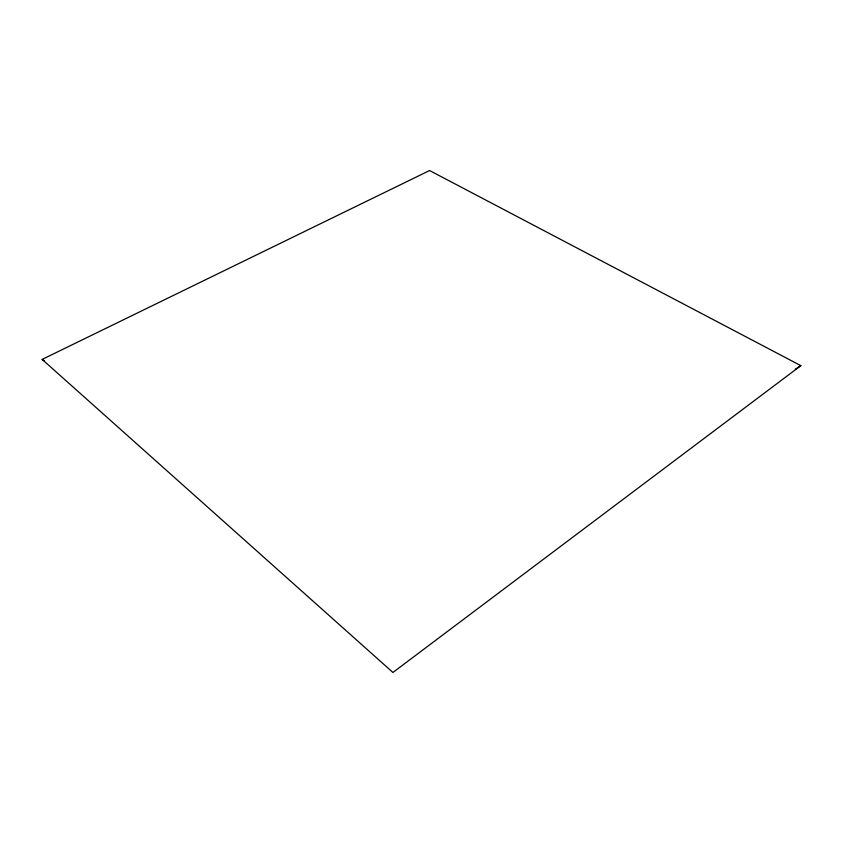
<?xml version="1.0" encoding="UTF-8"?>
<svg xmlns="http://www.w3.org/2000/svg" width="843" height="843" viewBox="0 0 843 843"><rect width="100%" height="100%" fill="white"/><g stroke="black" fill="none" stroke-linecap="round" stroke-linejoin="round"><path stroke-width="1.26" d="M800.85 365.662L392.933 672.461L42.15 359.413L429.593 170.539L800.85 365.662L795.307 369.192M42.15 359.413L44.363 360.836"/></g></svg>
